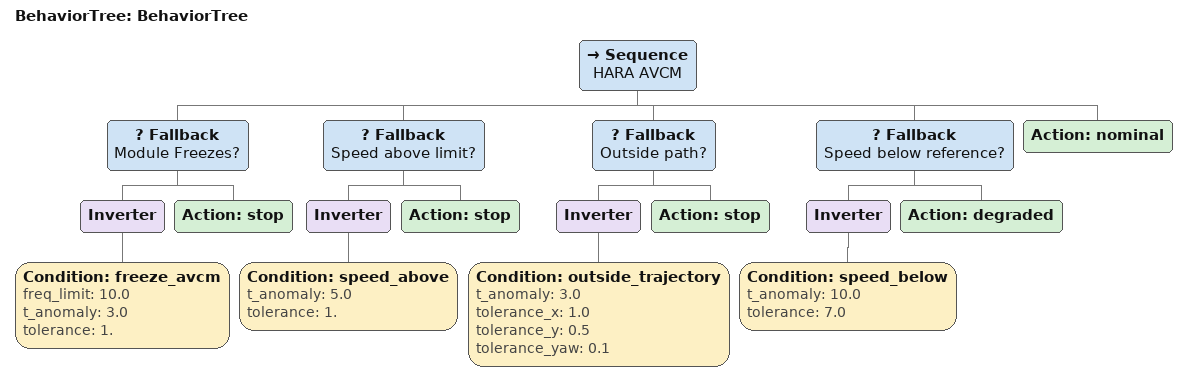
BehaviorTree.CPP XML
<?xml version="1.0"?>
<root main_tree_to_execute="BehaviorTree">
    <BehaviorTree ID="BehaviorTree">
        <Sequence name="HARA AVCM">
            <Fallback name="Module Freezes?">
                <Inverter>
                    <Condition ID="freeze_avcm" freq_limit="10.0" t_anomaly="3.0" tolerance="1."/>
                </Inverter>
                <Action ID="stop"/>
            </Fallback>
            <Fallback name="Speed above limit?">
                <Inverter>
                    <Condition ID="speed_above" t_anomaly="5.0" tolerance="1."/>
                </Inverter>
                <Action ID="stop"/>
            </Fallback>
            <Fallback name="Outside path?">
                <Inverter>
                    <Condition ID="outside_trajectory" t_anomaly="3.0" tolerance_x="1.0" tolerance_y="0.5" tolerance_yaw="0.1"/>
                </Inverter>
                <Action ID="stop"/>
            </Fallback>
            <Fallback name="Speed below reference?">
                <Inverter>
                    <Condition ID="speed_below" t_anomaly="10.0" tolerance="7.0"/>
                </Inverter>
                <Action ID="degraded"/>
            </Fallback>
            <Action ID="nominal"/>
        </Sequence>
    </BehaviorTree>
</root>
